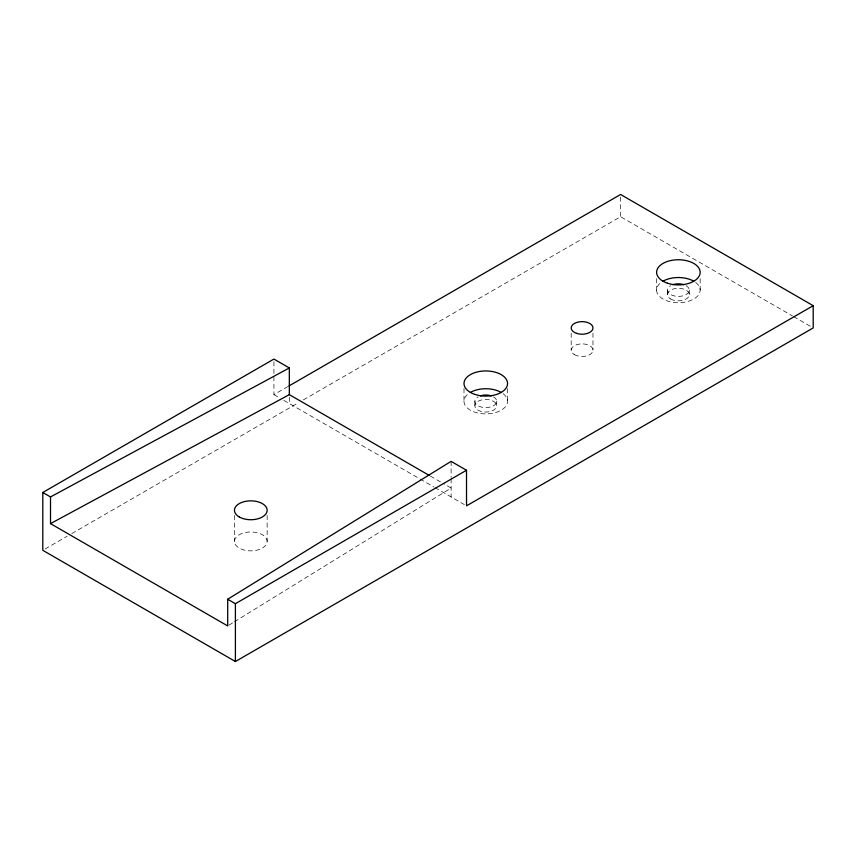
<?xml version="1.0" encoding="UTF-8"?>
<svg xmlns="http://www.w3.org/2000/svg" width="856" height="856" viewBox="0 0 856 856"><rect width="100%" height="100%" fill="white"/><g stroke="black" fill="none" stroke-linecap="round" stroke-linejoin="round"><path stroke-width="0.64" stroke-dasharray="4.28 3.21" d="M228.83 625.233L233.367 622.43M234.501 621.734L451.112 488.048L443.023 483.373M273.92 361.692L273.92 394.637L287.787 386.634M45.111 548.974L67.121 536.273M71.743 533.598L298.701 402.577M303.334 399.902L620.6 216.729L792.442 315.939M793.598 316.602L810.889 326.596M430.311 476.032L441.867 482.709M273.92 394.637L279.42 397.815M283.828 400.362L433.778 486.936M434.934 487.599L464.316 504.569M700.165 278.682L700.165 290.12M689.273 290.12L689.273 294.56M667.487 290.12L667.487 294.56M656.595 278.682L656.595 290.12M620.6 197.105L620.6 216.729M592.973 333.155L592.973 350.158M571.187 333.155L571.187 350.158M507.565 388.603L507.565 401.314M496.673 401.314L496.673 405.765A10.893 6.292 0 0 1 480.334 411.212A10.893 6.292 0 0 1 480.334 400.308A10.893 6.292 0 0 1 496.673 405.765M474.887 401.314L474.887 405.765M463.995 388.603L463.995 401.314M451.112 461.363L451.112 477.37M451.112 478.707L451.112 496.94M289.328 397.184L289.328 403.54M267.147 515.473L267.147 541.42A16.339 9.437 0 0 1 242.633 549.595A16.339 9.437 0 0 1 242.633 533.245A16.339 9.437 0 0 1 267.147 541.42M234.469 515.473L234.469 541.42M686.084 285.669A10.893 6.292 0 0 1 686.084 294.56A10.893 6.292 0 0 1 670.676 294.56A10.893 6.292 0 0 1 670.676 285.669M695.671 282.459A21.785 12.583 0 0 1 692.386 299.75A21.785 12.583 0 0 1 662.319 298.616A21.785 12.583 0 0 1 662.972 281.217M503.071 393.653A21.785 12.583 0 0 1 500.503 410.591A21.785 12.583 0 0 1 471.057 410.591A21.785 12.583 0 0 1 468.489 393.653M493.484 396.863A10.893 6.292 0 0 1 493.484 405.765A10.893 6.292 0 0 1 478.076 405.765A10.893 6.292 0 0 1 478.076 396.863M574.376 354.609A10.893 6.292 0 0 0 592.609 351.795A10.893 6.292 0 0 0 579.255 344.091A10.893 6.292 0 0 0 574.376 354.609M670.676 299.012A10.893 6.292 0 0 0 688.909 296.197A10.893 6.292 0 0 0 675.555 288.493A10.893 6.292 0 0 0 670.676 299.012"/><path stroke-width="1.28" d="M42.8 492.489L50.504 496.94L50.504 523.626L227.696 625.929L227.696 599.243L451.112 461.363L466.52 470.254L466.52 505.843L813.2 305.688L813.2 327.923L235.4 661.517L42.8 550.312L42.8 492.489L273.92 359.06L289.328 367.952L289.328 394.637L429.156 475.369M288.943 385.97L620.6 194.483L813.2 305.688M227.696 599.243L235.4 603.694L466.52 470.254M50.504 496.94L289.328 367.952M50.504 523.626L289.328 394.637M235.4 603.694L235.4 661.517M672.934 284.674A10.893 6.292 0 0 1 683.826 284.674M662.972 281.217A21.785 12.583 0 0 1 693.788 281.217M470.372 392.423A21.785 12.583 0 0 1 501.188 392.423M480.334 395.868A10.893 6.292 0 0 1 491.226 395.868M667.487 283.218A21.785 12.583 0 0 0 700.165 272.326A21.785 12.583 0 0 0 667.487 261.433A21.785 12.583 0 0 0 667.487 283.218M239.252 516.96A16.339 9.437 0 0 0 266.591 512.723A16.339 9.437 0 0 0 246.582 501.167A16.339 9.437 0 0 0 239.252 516.96M576.634 333.369A10.893 6.292 0 0 0 592.973 327.923A10.893 6.292 0 0 0 576.634 322.477A10.893 6.292 0 0 0 576.634 333.369M474.887 394.413A21.785 12.583 0 0 0 507.565 383.52A21.785 12.583 0 0 0 474.887 372.627A21.785 12.583 0 0 0 474.887 394.413"/></g></svg>
